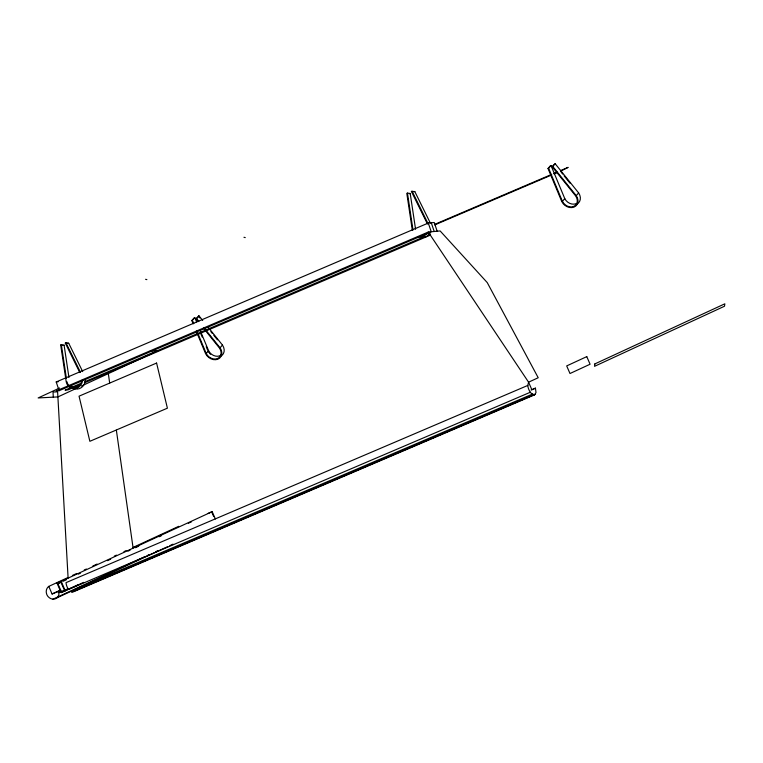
<?xml version="1.0" encoding="UTF-8"?>
<svg xmlns="http://www.w3.org/2000/svg" width="763" height="763" viewBox="0 0 763 763"><rect width="100%" height="100%" fill="white"/><g stroke="black" fill="none" stroke-linecap="round" stroke-linejoin="round"><path stroke-width="1.14" d="M531.058 390.017L535.435 388.148L536.007 392.573L534.548 394.872L531.782 393.88L530.333 392.249A7.077 3.338 66.9 0 1 527.805 385.429L528.578 382.187L538.211 377.742L487.242 282.596L440.137 230.941L428.262 232.038L56.166 390.952L59.133 390.675L431.229 231.761L428.301 223.044L56.204 381.958L59.133 390.675M193.173 323.817L191.837 320.613L194.212 317.856L194.813 317.618L196.596 321.881M191.837 320.613L194.813 317.618M198.246 321.614L196.053 318.886L199.029 315.882L202.691 320.441M196.053 318.886L199.029 315.882M204.102 328.91L219.467 348.042A8.555 6.934 40.7 0 1 217.484 358.543A8.555 6.934 40.7 0 1 206.22 353.479L208.595 350.722L200.144 330.427M196.282 331.295L205.619 353.727A9.328 7.554 40.7 0 0 217.875 359.192A9.328 7.554 40.7 0 0 220.068 347.794L222.443 345.038L207.813 326.812M551 165.495L548.626 168.251L562.398 201.365A8.555 6.934 40.7 0 0 573.671 206.43A8.555 6.934 40.7 0 0 575.645 195.919L552.231 166.773L554.606 164.016L555.206 163.768L578.621 192.925L576.246 195.671A9.328 7.554 40.7 0 1 574.053 207.078A9.328 7.554 40.7 0 1 561.797 201.613L548.015 168.499L550.39 165.743L551 165.495L564.773 198.609A8.555 6.934 40.7 0 0 576.046 203.673M552.231 166.773L555.206 163.768M562.398 201.365L564.773 198.609M167.669 546.642L57.015 597.791C52.99 601.311 46.829 597.601 46.314 592.746A7.077 6.247 65.2 0 1 48.775 586.394L68.117 577.457M59.59 388.024L38.15 397.943L57.893 396.922L75.06 388.987M81.498 386.011L158.179 350.56L150.273 351.066M72.409 575.464L76.71 573.48M84.226 570.009L86.372 569.017M92.819 566.032L97.12 564.048M114.307 556.103L116.453 555.111M123.978 551.63L126.124 550.638M132.571 547.662L178.761 526.308M83.634 582.369L61.145 592.622L57.063 583.228L212.181 511.658L215.357 518.974M68.842 588.483L61.412 591.811L57.835 583.59L61.069 582.093M63.11 581.263L66.343 579.766M78.322 574.119L80.477 573.118M107.44 560.662L110.673 559.165M127.926 551.191L130.082 550.19M135.48 547.7L138.713 546.203M159.2 536.732L161.355 535.731M188.318 523.275L191.551 521.778M48.775 586.394L52.084 593.995L60.678 590.018M58.226 592.746L61.45 591.258M61.412 591.811L66.801 589.322M61.145 592.622L78.398 584.649M52.838 599.232L145.228 556.523M147.373 555.531L149.529 554.539M155.967 551.563L158.122 550.562M169.815 545.65L173.039 544.162M535.435 388.148L531.887 389.788L528.578 382.187L428.262 232.038M434.633 224.389L551.725 174.374M553.919 173.439L557.2 172.037M560.481 170.635L568.149 167.364L560.614 171.16M434.757 224.904L550.762 175.366M554.043 173.964L557.333 172.562M81.488 383.121L65.074 390.131L68.041 389.855L80.077 384.714M84.769 381.719L424.037 236.826M427.318 235.424L430.599 234.022M84.455 382.845L430.284 235.147M208.022 513.432L212.181 511.658M57.063 583.228L61.221 581.454L65.303 590.848M57.835 583.59L60.954 582.255L64.531 590.486M527.805 385.429L66.019 582.646A7.077 3.338 66.9 0 0 68.546 589.465L530.333 392.249M52.084 593.995L58.808 591.125A7.077 6.247 65.2 0 1 57.015 597.791M532.727 393.975L74.23 589.799L73.725 591.315L535.512 394.099M533.251 394.795L71.464 592.012L72.771 592.088L534.548 394.872M415.568 229.253L410.208 193.478L407.461 193.096L406.803 193.363L412.335 230.283M427.452 224.007L411.4 191.456L414.805 191.57L430.342 223.073M409.55 193.754L410.208 193.478M414.805 191.57L411.4 191.456M82.614 380.403A9.328 8.345 -82 0 1 74.793 388.663A9.328 8.345 -82 0 1 66.238 381.967L60.697 345.048L61.355 344.771L64.102 345.162L68.947 377.466M79.8 372.535L65.303 343.131L68.708 343.245L82.69 371.6M63.443 345.429L64.102 345.162M68.708 343.245L65.303 343.131M548.015 168.499L548.626 168.251M428.301 223.044L434.233 222.5L437.17 231.218M56.204 381.958L58.179 381.777M60.697 345.048L62.528 345.305M243.96 237.283L245.266 237.617M145.58 279.306L146.887 279.63M561.196 172.209L562.655 174.031M564.115 175.852L569.971 183.149M552.841 166.525L576.246 195.671M198.428 316.13L199.896 317.952M210.865 331.619L212.324 333.441M213.793 335.262L217.445 339.821M196.654 318.638L198.857 321.366M203.969 327.747L220.068 347.794M412.058 191.179L428.11 223.74M65.961 342.864L80.458 372.268M211.923 512.469L213.707 516.58M200.879 333.879L202.214 337.084M206.21 346.698L207.546 349.902M192.438 320.365L193.773 323.569M196.883 331.047L206.22 353.479M431.267 222.767L434.195 231.494M407.461 193.096L412.993 230.016M61.355 344.771L66.371 378.229M108.327 373.612L109.672 383.036M116.367 430.189L133.105 548.072M68.107 578.116L57.606 391.81L53.019 392.048L53.305 397.161M426.889 233.421A9.328 8.345 -82 0 1 418.61 236.854M424.81 234.575A8.555 7.649 -82 0 1 420.852 236.215M429.636 233.802A9.328 8.345 -82 0 1 421.357 237.245M81.937 380.279A8.555 7.649 -82 0 1 74.745 387.9A8.555 7.649 -82 0 1 66.886 381.691M85.437 379.087A9.328 8.345 -82 0 1 75.251 388.92M75.384 388.157A8.555 7.649 -82 0 1 71.712 386.059M222.443 345.038A9.328 7.554 40.7 0 1 220.249 356.435M210.578 354.28A9.328 7.554 40.7 0 1 209.377 353.069M208.862 352.401A9.328 7.554 40.7 0 1 207.984 350.97M221.518 354.776A8.555 6.934 40.7 0 1 208.595 350.722M578.621 192.925A9.328 7.554 40.7 0 1 576.427 204.322M594.863 363.903L594.53 366.326L724.507 306.23L724.85 303.808L594.863 363.903M586.776 356.626L566.69 365.916L569.999 373.517L590.085 364.228L586.776 356.626M156.587 363.054L79.047 396.169L89.862 441.3L167.402 408.186L156.587 363.054"/></g></svg>
